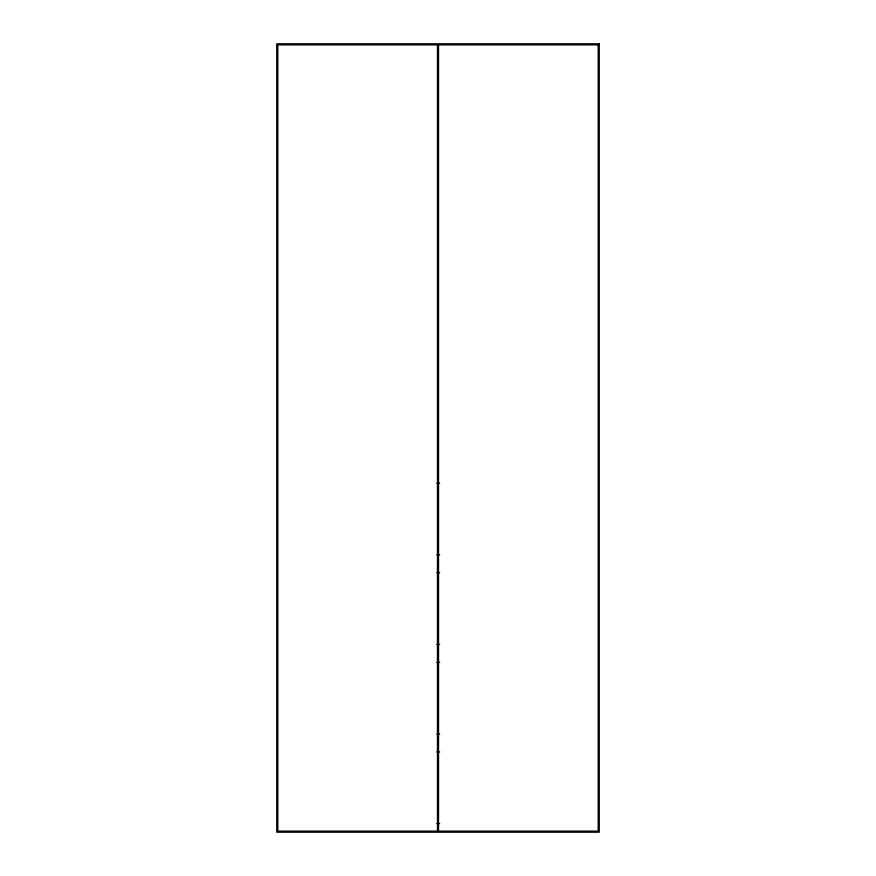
<?xml version="1.0" encoding="UTF-8"?>
<svg xmlns="http://www.w3.org/2000/svg" width="876" height="876" viewBox="0 0 876 876"><rect width="100%" height="100%" fill="white"/><g stroke="black" fill="none" stroke-linecap="round" stroke-linejoin="round"><path stroke-width="1.31" d="M436.927 483.158L439.653 483.158M436.927 554.826L439.653 554.826M436.927 572.74L439.653 572.74M436.927 644.418L439.653 644.418M436.927 662.333L439.653 662.333M436.927 734.011L439.653 734.011M436.927 751.926L439.653 751.926M436.927 823.604L439.653 823.604M599.261 43.8L276.739 43.8L276.739 832.2L599.261 832.2L599.261 43.8M437.463 44.873L277.812 44.873L277.812 831.127L437.463 831.127L437.463 44.873M598.188 44.873L438.537 44.873L438.537 831.127L598.188 831.127L598.188 44.873"/></g></svg>
